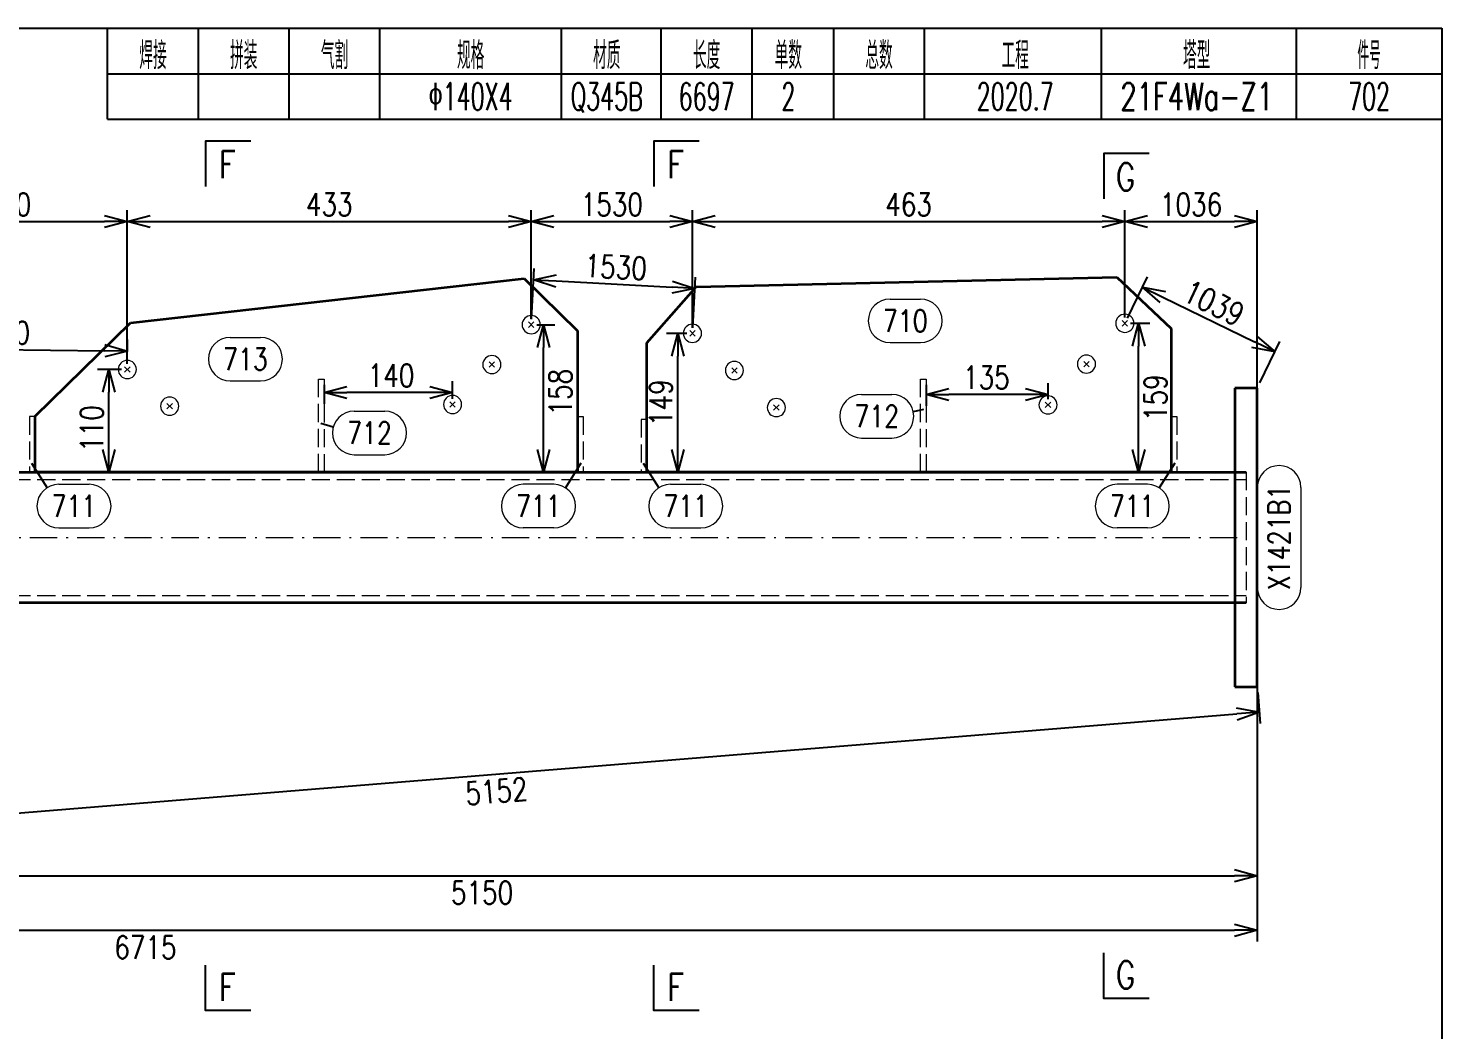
# Model space of a CAD drawing. Extents: x 1310 to 15542, y -76 to 8381.
# Drawn here: x 2291.7 to 2447.4, y 2303.5 to 2413.8 of the extents above; entities that cross this region are included whole.
import ezdxf
from ezdxf.enums import TextEntityAlignment as Align

# ---------------------------------------------------------------- set-up
doc = ezdxf.new("R2010")
doc.units = 0
doc.header["$MEASUREMENT"] = 0
doc.linetypes.add('一点画线', pattern=[5.2, 3, -1, 0.2, -1])
doc.linetypes.add('虚线', pattern=[2.75, 2, -0.75])
doc.layers.get('0').update_dxf_attribs({"linetype": 'CONTINUOUS', "lineweight": 25})
doc.layers.get('Defpoints').update_dxf_attribs({"linetype": 'CONTINUOUS'})
doc.layers.add('4', color=7, linetype='CONTINUOUS', lineweight=25)
doc.layers.add('5', color=7, linetype='CONTINUOUS', lineweight=25)
doc.styles.add('DimFont', font='simplex.shx', dxfattribs={"width": 0.8, "bigfont": 'gbhzfs.shx'})
doc.styles.get("Standard").update_dxf_attribs({"font": 'simplex.shx', "width": 0.7, "height": 3, "bigfont": 'gbhzfs.shx'})
doc.dimstyles.new('DHDxfDimStyleOpen30', dxfattribs={"dimtxt": 2.5, "dimasz": 2.5, "dimexe": 1.25, "dimexo": 0.625, "dimtad": 2, "dimtxsty": 'DimFont', "dimblk": 'OPEN30', "dimblk1": 'OPEN30', "dimblk2": 'OPEN30', "dimcen": 2.5, "dimadec": 0, "dimazin": 0, "dimtfac": 1, "dimtmove": 0, "dimatfit": 3, "dimfxl": 0, "dimarcsym": 0})

# ---------------------------------------------------------------- blocks, each defined once
blk = doc.blocks.new('板孔21.5')
at = {"layer": '5', "color": 7, "linetype": 'Continuous', "lineweight": 13}
for p, q in [((-0.3, -0.3), (0.3, 0.3)), ((0.3, -0.3), (-0.3, 0.3))]:
    blk.add_line(p, q, dxfattribs=at)
blk.add_circle((0, 0), 1, dxfattribs=at)
blk = doc.blocks.new('_OPEN30')
at = {"color": 0, "linetype": 'ByBlock', "lineweight": -2}
for p, q in [((-1, 0.268), (0, 0)), ((0, 0), (-1, -0.268)), ((0, 0), (-1, 0))]:
    blk.add_line(p, q, dxfattribs=at)
blk = doc.blocks.new('*D384')
at = {"layer": '5', "color": 96, "linetype": 'Continuous', "lineweight": -2}
for p, q in [((2427.15, 2340.64), (2427.43, 2337.24)), ((2258.97, 2324.82), (2424.84, 2338.29)), ((2256.3, 2326.77), (2256.58, 2323.37))]:
    blk.add_line(p, q, dxfattribs=at)
at = {"layer": 'Defpoints', "color": 0, "linetype": 'Continuous'}
for p in [(2427.1, 2341.27), (2427.33, 2338.49), (2256.25, 2327.39)]:
    blk.add_point(p, dxfattribs=at)
at = {"layer": '5', "color": 96, "linetype": 'Continuous', "lineweight": -2, "xscale": 2.5, "yscale": 2.5, "zscale": 2.5}
for p, rotation in [((2427.33, 2338.49), 4.642411405857589), ((2256.48, 2324.61), 184.6424114058576)]:
    blk.add_blockref('_OPEN30', p, dxfattribs=dict(at, rotation=rotation))
at = {"layer": '5', "color": 96, "linetype": 'Continuous', "lineweight": 18, "insert": (2343.26, 2329.78), "char_height": 2.5, "attachment_point": 5, "rotation": 4.6424, "line_spacing_factor": 0.6, "style": 'DimFont'}
blk.add_mtext('5152', dxfattribs=at)
blk = doc.blocks.new('*D386')
at = {"layer": '5', "color": 96, "linetype": 'Continuous', "lineweight": -2}
for p, q in [((2412.78, 2381.87), (2415, 2386.42)), ((2416.7, 2384.2), (2426.8, 2379.27)), ((2427.38, 2374.74), (2429.6, 2379.29))]:
    blk.add_line(p, q, dxfattribs=at)
at = {"layer": 'Defpoints', "color": 0, "linetype": 'Continuous'}
for p in [(2412.51, 2381.31), (2429.05, 2378.17), (2427.1, 2374.18)]:
    blk.add_point(p, dxfattribs=at)
at = {"layer": '5', "color": 96, "linetype": 'Continuous', "lineweight": -2, "xscale": 2.5, "yscale": 2.5, "zscale": 2.5}
for p, rotation in [((2414.45, 2385.3), 153.967593133802), ((2429.05, 2378.17), 333.967593133802)]:
    blk.add_blockref('_OPEN30', p, dxfattribs=dict(at, rotation=rotation))
at = {"layer": '5', "color": 96, "linetype": 'Continuous', "lineweight": 18, "insert": (2422.32, 2383.54), "char_height": 2.5, "attachment_point": 5, "rotation": 333.9676, "line_spacing_factor": 0.6, "style": 'DimFont'}
blk.add_mtext('1039', dxfattribs=at)
blk = doc.blocks.new('*D393')
at = {"layer": '5', "color": 6, "linetype": 'Continuous', "lineweight": -2}
for p, q in [((2301.96, 2376.23), (2299.3, 2376.23)), ((2300.55, 2367.43), (2300.55, 2373.73)), ((2301.96, 2364.93), (2299.3, 2364.93))]:
    blk.add_line(p, q, dxfattribs=at)
at = {"layer": 'Defpoints', "color": 0, "linetype": 'Continuous'}
for p in [(2300.55, 2376.23), (2302.59, 2376.23), (2302.59, 2364.93)]:
    blk.add_point(p, dxfattribs=at)
at = {"layer": '5', "color": 6, "linetype": 'Continuous', "lineweight": -2, "xscale": 2.5, "yscale": 2.5, "zscale": 2.5}
for p, rotation in [((2300.55, 2376.23), 90), ((2300.55, 2364.93), 270)]:
    blk.add_blockref('_OPEN30', p, dxfattribs=dict(at, rotation=rotation))
at = {"layer": '5', "color": 6, "linetype": 'Continuous', "lineweight": 18, "insert": (2298.67, 2369.73), "char_height": 2.5, "attachment_point": 5, "rotation": 90, "line_spacing_factor": 0.6, "style": 'DimFont'}
blk.add_mtext('110', dxfattribs=at)
blk = doc.blocks.new('*D394')
at = {"layer": '5', "color": 6, "linetype": 'Continuous', "lineweight": -2}
for p, q in [((2347.72, 2381.16), (2349.69, 2381.16)), ((2348.44, 2367.43), (2348.44, 2378.66)), ((2347.72, 2364.93), (2349.69, 2364.93))]:
    blk.add_line(p, q, dxfattribs=at)
at = {"layer": 'Defpoints', "color": 0, "linetype": 'Continuous'}
for p in [(2347.09, 2381.16), (2348.44, 2381.16), (2347.09, 2364.93)]:
    blk.add_point(p, dxfattribs=at)
at = {"layer": '5', "color": 6, "linetype": 'Continuous', "lineweight": -2, "xscale": 2.5, "yscale": 2.5, "zscale": 2.5}
for p, rotation in [((2348.44, 2381.16), 90), ((2348.44, 2364.93), 270)]:
    blk.add_blockref('_OPEN30', p, dxfattribs=dict(at, rotation=rotation))
at = {"layer": '5', "color": 6, "linetype": 'Continuous', "lineweight": 18, "insert": (2350.31, 2373.73), "char_height": 2.5, "attachment_point": 5, "rotation": 90, "line_spacing_factor": 0.6, "style": 'DimFont'}
blk.add_mtext('158', dxfattribs=at)
blk = doc.blocks.new('*D395')
at = {"layer": '5', "color": 6, "linetype": 'Continuous', "lineweight": -2}
for p, q in [((2364.24, 2380.2), (2361.99, 2380.2)), ((2363.24, 2367.43), (2363.24, 2377.7)), ((2364.24, 2364.93), (2361.99, 2364.93))]:
    blk.add_line(p, q, dxfattribs=at)
at = {"layer": 'Defpoints', "color": 0, "linetype": 'Continuous'}
for p in [(2363.24, 2380.2), (2364.86, 2380.2), (2364.86, 2364.93)]:
    blk.add_point(p, dxfattribs=at)
at = {"layer": '5', "color": 6, "linetype": 'Continuous', "lineweight": -2, "xscale": 2.5, "yscale": 2.5, "zscale": 2.5}
for p, rotation in [((2363.24, 2380.2), 90), ((2363.24, 2364.93), 270)]:
    blk.add_blockref('_OPEN30', p, dxfattribs=dict(at, rotation=rotation))
at = {"layer": '5', "color": 6, "linetype": 'Continuous', "lineweight": 18, "insert": (2361.37, 2372.56), "char_height": 2.5, "attachment_point": 5, "rotation": 90, "line_spacing_factor": 0.6, "style": 'DimFont'}
blk.add_mtext('149', dxfattribs=at)
blk = doc.blocks.new('*D396')
at = {"layer": '5', "color": 6, "linetype": 'Continuous', "lineweight": -2}
for p, q in [((2413.13, 2381.31), (2415.27, 2381.31)), ((2414.02, 2367.43), (2414.02, 2378.81)), ((2413.13, 2364.93), (2415.27, 2364.93))]:
    blk.add_line(p, q, dxfattribs=at)
at = {"layer": 'Defpoints', "color": 0, "linetype": 'Continuous'}
for p in [(2412.51, 2381.31), (2414.02, 2381.31), (2412.51, 2364.93)]:
    blk.add_point(p, dxfattribs=at)
at = {"layer": '5', "color": 6, "linetype": 'Continuous', "lineweight": -2, "xscale": 2.5, "yscale": 2.5, "zscale": 2.5}
for p, rotation in [((2414.02, 2381.31), 90), ((2414.02, 2364.93), 270)]:
    blk.add_blockref('_OPEN30', p, dxfattribs=dict(at, rotation=rotation))
at = {"layer": '5', "color": 6, "linetype": 'Continuous', "lineweight": 18, "insert": (2415.89, 2373.12), "char_height": 2.5, "attachment_point": 5, "rotation": 90, "line_spacing_factor": 0.6, "style": 'DimFont'}
blk.add_mtext('159', dxfattribs=at)
blk = doc.blocks.new('*D399')
at = {"layer": '5', "color": 96, "linetype": 'Continuous', "lineweight": -2}
for p, q in [((2274.56, 2377.19), (2274.59, 2379.84)), ((2277.08, 2378.56), (2300.11, 2378.29)), ((2302.59, 2376.85), (2302.62, 2379.51))]:
    blk.add_line(p, q, dxfattribs=at)
at = {"layer": 'Defpoints', "color": 0, "linetype": 'Continuous'}
for p in [(2302.61, 2378.26), (2274.55, 2376.56), (2302.59, 2376.23)]:
    blk.add_point(p, dxfattribs=at)
at = {"layer": '5', "color": 96, "linetype": 'Continuous', "lineweight": -2, "xscale": 2.5, "yscale": 2.5, "zscale": 2.5}
for p, rotation in [((2274.58, 2378.59), 179.3162413903009), ((2302.61, 2378.26), 359.3162413903009)]:
    blk.add_blockref('_OPEN30', p, dxfattribs=dict(at, rotation=rotation))
at = {"layer": '5', "color": 96, "linetype": 'Continuous', "lineweight": 18, "insert": (2288.44, 2380.3), "char_height": 2.5, "attachment_point": 5, "rotation": 359.3162, "line_spacing_factor": 0.6, "style": 'DimFont'}
blk.add_mtext('1510', dxfattribs=at)
blk = doc.blocks.new('*D400')
at = {"layer": '5', "color": 96, "linetype": 'Continuous', "lineweight": -2}
for p, q in [((2347.13, 2381.78), (2347.43, 2387.36)), ((2364.89, 2380.83), (2365.19, 2386.4)), ((2349.86, 2385.98), (2362.63, 2385.29))]:
    blk.add_line(p, q, dxfattribs=at)
at = {"layer": 'Defpoints', "color": 0, "linetype": 'Continuous'}
for p in [(2365.13, 2385.15), (2347.09, 2381.16), (2364.86, 2380.2)]:
    blk.add_point(p, dxfattribs=at)
at = {"layer": '5', "color": 96, "linetype": 'Continuous', "lineweight": -2, "xscale": 2.5, "yscale": 2.5, "zscale": 2.5}
for p, rotation in [((2347.36, 2386.11), 176.9209048880807), ((2365.13, 2385.15), 356.9209048880807)]:
    blk.add_blockref('_OPEN30', p, dxfattribs=dict(at, rotation=rotation))
at = {"layer": '5', "color": 96, "linetype": 'Continuous', "lineweight": 18, "insert": (2356.41, 2387.5), "char_height": 2.5, "attachment_point": 5, "rotation": 356.9209, "line_spacing_factor": 0.6, "style": 'DimFont'}
blk.add_mtext('1530', dxfattribs=at)
blk = doc.blocks.new('*D401')
at = {"layer": '5', "color": 7, "linetype": 'Continuous', "lineweight": -2}
for p, q in [((2182.05, 2357.1), (2182.05, 2313.22)), ((2427.1, 2357.1), (2427.1, 2313.22)), ((2184.55, 2314.47), (2424.6, 2314.47))]:
    blk.add_line(p, q, dxfattribs=at)
at = {"layer": 'Defpoints', "color": 0, "linetype": 'Continuous'}
for p in [(2182.05, 2357.73), (2427.1, 2357.73), (2427.1, 2314.47)]:
    blk.add_point(p, dxfattribs=at)
at = {"layer": '5', "color": 7, "linetype": 'Continuous', "lineweight": -2, "xscale": 2.5, "yscale": 2.5, "zscale": 2.5, "rotation": 180}
blk.add_blockref('_OPEN30', (2182.05, 2314.47), dxfattribs=at)
at = {"layer": '5', "color": 7, "linetype": 'Continuous', "lineweight": -2, "xscale": 2.5, "yscale": 2.5, "zscale": 2.5}
blk.add_blockref('_OPEN30', (2427.1, 2314.47), dxfattribs=at)
at = {"layer": '5', "color": 7, "linetype": 'Continuous', "lineweight": 18, "insert": (2304.58, 2312.59), "char_height": 2.5, "attachment_point": 5, "line_spacing_factor": 0.6, "style": 'DimFont'}
blk.add_mtext('6715', dxfattribs=at)
blk = doc.blocks.new('*D406')
at = {"layer": '5', "color": 7, "linetype": 'Continuous', "lineweight": -2}
for p, q in [((2427.1, 2357.1), (2427.1, 2319.23)), ((2256.25, 2326.77), (2256.25, 2319.23)), ((2258.75, 2320.48), (2424.6, 2320.48))]:
    blk.add_line(p, q, dxfattribs=at)
at = {"layer": 'Defpoints', "color": 0, "linetype": 'Continuous'}
for p in [(2427.1, 2357.73), (2256.25, 2327.39), (2427.1, 2320.48)]:
    blk.add_point(p, dxfattribs=at)
at = {"layer": '5', "color": 7, "linetype": 'Continuous', "lineweight": -2, "xscale": 2.5, "yscale": 2.5, "zscale": 2.5, "rotation": 180}
blk.add_blockref('_OPEN30', (2256.25, 2320.48), dxfattribs=at)
at = {"layer": '5', "color": 7, "linetype": 'Continuous', "lineweight": -2, "xscale": 2.5, "yscale": 2.5, "zscale": 2.5}
blk.add_blockref('_OPEN30', (2427.1, 2320.48), dxfattribs=at)
at = {"layer": '5', "color": 7, "linetype": 'Continuous', "lineweight": 18, "insert": (2341.68, 2318.61), "char_height": 2.5, "attachment_point": 5, "line_spacing_factor": 0.6, "style": 'DimFont'}
blk.add_mtext('5150', dxfattribs=at)
blk = doc.blocks.new('*D411')
at = {"layer": '5', "color": 7, "linetype": 'Continuous', "lineweight": -2}
for p, q in [((2274.55, 2377.19), (2274.55, 2393.78)), ((2277.05, 2392.53), (2300.09, 2392.53)), ((2302.59, 2376.85), (2302.59, 2393.78))]:
    blk.add_line(p, q, dxfattribs=at)
at = {"layer": 'Defpoints', "color": 0, "linetype": 'Continuous'}
for p in [(2302.59, 2392.53), (2274.55, 2376.56), (2302.59, 2376.23)]:
    blk.add_point(p, dxfattribs=at)
at = {"layer": '5', "color": 7, "linetype": 'Continuous', "lineweight": -2, "xscale": 2.5, "yscale": 2.5, "zscale": 2.5, "rotation": 180}
blk.add_blockref('_OPEN30', (2274.55, 2392.53), dxfattribs=at)
at = {"layer": '5', "color": 7, "linetype": 'Continuous', "lineweight": -2, "xscale": 2.5, "yscale": 2.5, "zscale": 2.5}
blk.add_blockref('_OPEN30', (2302.59, 2392.53), dxfattribs=at)
at = {"layer": '5', "color": 7, "linetype": 'Continuous', "lineweight": 18, "insert": (2288.57, 2394.4), "char_height": 2.5, "attachment_point": 5, "line_spacing_factor": 0.6, "style": 'DimFont'}
blk.add_mtext('1510', dxfattribs=at)
blk = doc.blocks.new('*D412')
at = {"layer": '5', "color": 7, "linetype": 'Continuous', "lineweight": -2}
for p, q in [((2302.59, 2376.85), (2302.59, 2393.78)), ((2305.09, 2392.53), (2344.59, 2392.53)), ((2347.09, 2381.79), (2347.09, 2393.78))]:
    blk.add_line(p, q, dxfattribs=at)
at = {"layer": 'Defpoints', "color": 0, "linetype": 'Continuous'}
for p in [(2347.09, 2392.53), (2347.09, 2381.16), (2302.59, 2376.23)]:
    blk.add_point(p, dxfattribs=at)
at = {"layer": '5', "color": 7, "linetype": 'Continuous', "lineweight": -2, "xscale": 2.5, "yscale": 2.5, "zscale": 2.5, "rotation": 180}
blk.add_blockref('_OPEN30', (2302.59, 2392.53), dxfattribs=at)
at = {"layer": '5', "color": 7, "linetype": 'Continuous', "lineweight": -2, "xscale": 2.5, "yscale": 2.5, "zscale": 2.5}
blk.add_blockref('_OPEN30', (2347.09, 2392.53), dxfattribs=at)
at = {"layer": '5', "color": 7, "linetype": 'Continuous', "lineweight": 18, "insert": (2324.84, 2394.4), "char_height": 2.5, "attachment_point": 5, "line_spacing_factor": 0.6, "style": 'DimFont'}
blk.add_mtext('433', dxfattribs=at)
blk = doc.blocks.new('*D413')
at = {"layer": '5', "color": 7, "linetype": 'Continuous', "lineweight": -2}
for p, q in [((2347.09, 2381.79), (2347.09, 2393.78)), ((2349.59, 2392.53), (2362.36, 2392.53)), ((2364.86, 2380.83), (2364.86, 2393.78))]:
    blk.add_line(p, q, dxfattribs=at)
at = {"layer": 'Defpoints', "color": 0, "linetype": 'Continuous'}
for p in [(2364.86, 2392.53), (2347.09, 2381.16), (2364.86, 2380.2)]:
    blk.add_point(p, dxfattribs=at)
at = {"layer": '5', "color": 7, "linetype": 'Continuous', "lineweight": -2, "xscale": 2.5, "yscale": 2.5, "zscale": 2.5, "rotation": 180}
blk.add_blockref('_OPEN30', (2347.09, 2392.53), dxfattribs=at)
at = {"layer": '5', "color": 7, "linetype": 'Continuous', "lineweight": -2, "xscale": 2.5, "yscale": 2.5, "zscale": 2.5}
blk.add_blockref('_OPEN30', (2364.86, 2392.53), dxfattribs=at)
at = {"layer": '5', "color": 7, "linetype": 'Continuous', "lineweight": 18, "insert": (2355.98, 2394.4), "char_height": 2.5, "attachment_point": 5, "line_spacing_factor": 0.6, "style": 'DimFont'}
blk.add_mtext('1530', dxfattribs=at)
blk = doc.blocks.new('*D414')
at = {"layer": '5', "color": 7, "linetype": 'Continuous', "lineweight": -2}
for p, q in [((2364.86, 2380.83), (2364.86, 2393.78)), ((2367.36, 2392.53), (2410.01, 2392.53)), ((2412.51, 2381.94), (2412.51, 2393.78))]:
    blk.add_line(p, q, dxfattribs=at)
at = {"layer": 'Defpoints', "color": 0, "linetype": 'Continuous'}
for p in [(2412.51, 2392.53), (2364.86, 2380.2), (2412.51, 2381.31)]:
    blk.add_point(p, dxfattribs=at)
at = {"layer": '5', "color": 7, "linetype": 'Continuous', "lineweight": -2, "xscale": 2.5, "yscale": 2.5, "zscale": 2.5, "rotation": 180}
blk.add_blockref('_OPEN30', (2364.86, 2392.53), dxfattribs=at)
at = {"layer": '5', "color": 7, "linetype": 'Continuous', "lineweight": -2, "xscale": 2.5, "yscale": 2.5, "zscale": 2.5}
blk.add_blockref('_OPEN30', (2412.51, 2392.53), dxfattribs=at)
at = {"layer": '5', "color": 7, "linetype": 'Continuous', "lineweight": 18, "insert": (2388.68, 2394.4), "char_height": 2.5, "attachment_point": 5, "line_spacing_factor": 0.6, "style": 'DimFont'}
blk.add_mtext('463', dxfattribs=at)
blk = doc.blocks.new('*D415')
at = {"layer": '5', "color": 7, "linetype": 'Continuous', "lineweight": -2}
for p, q in [((2412.51, 2381.94), (2412.51, 2393.78)), ((2415.01, 2392.53), (2424.6, 2392.53)), ((2427.1, 2358.35), (2427.1, 2393.78))]:
    blk.add_line(p, q, dxfattribs=at)
at = {"layer": 'Defpoints', "color": 0, "linetype": 'Continuous'}
for p in [(2427.1, 2392.53), (2412.51, 2381.31), (2427.1, 2357.73)]:
    blk.add_point(p, dxfattribs=at)
at = {"layer": '5', "color": 7, "linetype": 'Continuous', "lineweight": -2, "xscale": 2.5, "yscale": 2.5, "zscale": 2.5, "rotation": 180}
blk.add_blockref('_OPEN30', (2412.51, 2392.53), dxfattribs=at)
at = {"layer": '5', "color": 7, "linetype": 'Continuous', "lineweight": -2, "xscale": 2.5, "yscale": 2.5, "zscale": 2.5}
blk.add_blockref('_OPEN30', (2427.1, 2392.53), dxfattribs=at)
at = {"layer": '5', "color": 7, "linetype": 'Continuous', "lineweight": 18, "insert": (2419.8, 2394.4), "char_height": 2.5, "attachment_point": 5, "line_spacing_factor": 0.6, "style": 'DimFont'}
blk.add_mtext('1036', dxfattribs=at)
blk = doc.blocks.new('*D416')
at = {"layer": '5', "color": 134, "linetype": 'Continuous', "lineweight": -2}
for p, q in [((2390.6, 2374.53), (2390.6, 2372.23)), ((2404.04, 2372.95), (2404.04, 2374.73)), ((2401.54, 2373.48), (2393.1, 2373.48))]:
    blk.add_line(p, q, dxfattribs=at)
at = {"layer": 'Defpoints', "color": 0, "linetype": 'Continuous'}
for p in [(2390.6, 2375.15), (2390.6, 2373.48), (2404.04, 2372.33)]:
    blk.add_point(p, dxfattribs=at)
at = {"layer": '5', "color": 134, "linetype": 'Continuous', "lineweight": -2, "xscale": 2.5, "yscale": 2.5, "zscale": 2.5, "rotation": 180}
blk.add_blockref('_OPEN30', (2390.6, 2373.48), dxfattribs=at)
at = {"layer": '5', "color": 134, "linetype": 'Continuous', "lineweight": -2, "xscale": 2.5, "yscale": 2.5, "zscale": 2.5}
blk.add_blockref('_OPEN30', (2404.04, 2373.48), dxfattribs=at)
at = {"layer": '5', "color": 134, "linetype": 'Continuous', "lineweight": 18, "insert": (2397.25, 2375.35), "char_height": 2.5, "attachment_point": 5, "line_spacing_factor": 0.6, "style": 'DimFont'}
blk.add_mtext('135', dxfattribs=at)
blk = doc.blocks.new('*D417')
at = {"layer": '5', "color": 134, "linetype": 'Continuous', "lineweight": -2}
for p, q in [((2324.29, 2374.53), (2324.29, 2372.44)), ((2335.93, 2373.69), (2326.79, 2373.69)), ((2338.43, 2373), (2338.43, 2374.94))]:
    blk.add_line(p, q, dxfattribs=at)
at = {"layer": 'Defpoints', "color": 0, "linetype": 'Continuous'}
for p in [(2324.29, 2375.15), (2324.29, 2373.69), (2338.43, 2372.37)]:
    blk.add_point(p, dxfattribs=at)
at = {"layer": '5', "color": 134, "linetype": 'Continuous', "lineweight": -2, "xscale": 2.5, "yscale": 2.5, "zscale": 2.5, "rotation": 180}
blk.add_blockref('_OPEN30', (2324.29, 2373.69), dxfattribs=at)
at = {"layer": '5', "color": 134, "linetype": 'Continuous', "lineweight": -2, "xscale": 2.5, "yscale": 2.5, "zscale": 2.5}
blk.add_blockref('_OPEN30', (2338.43, 2373.69), dxfattribs=at)
at = {"layer": '5', "color": 134, "linetype": 'Continuous', "lineweight": 18, "insert": (2331.65, 2375.57), "char_height": 2.5, "attachment_point": 5, "line_spacing_factor": 0.6, "style": 'DimFont'}
blk.add_mtext('140', dxfattribs=at)
blk = doc.blocks.new('CTDHK')
at = {"color": 0, "linetype": 'Continuous'}
for p, q in [((0, 210), (297, 210)), ((297, 210), (297, 0))]:
    blk.add_line(p, q, dxfattribs=at)

msp = doc.modelspace()

# ---------------------------------------------------------------- linework, layer by layer
at = {"color": 0, "linetype": 'Continuous'}
for p, q in [((2390.307, 2371.81), (2389.194, 2371.575)), ((2323.917, 2370.305), (2325.289, 2369.909)), ((2292.034, 2365.906), (2293.746, 2363.208)), ((2352.573, 2365.906), (2350.861, 2363.208)), ((2359.44, 2365.906), (2361.152, 2363.208)), ((2418, 2365.906), (2416.288, 2363.208))]:
    msp.add_line(p, q, dxfattribs=at)
at = {"color": 2, "linetype": 'Continuous'}
for points in [[(2316.201, 2401.376), (2311.201, 2401.376), (2311.201, 2396.376)], [(2365.591, 2401.376), (2360.591, 2401.376), (2360.591, 2396.376)], [(2415.185, 2400.027), (2410.185, 2400.027), (2410.185, 2395.027)], [(2415.185, 2306.967), (2410.185, 2306.967), (2410.185, 2311.967)], [(2316.201, 2305.617), (2311.201, 2305.617), (2311.201, 2310.617)], [(2365.591, 2305.617), (2360.591, 2305.617), (2360.591, 2310.617)]]:
    msp.add_lwpolyline(points, dxfattribs=at)
at = {"layer": '4', "color": 1, "linetype": 'Continuous', "lineweight": 25}
for p, q in [((2300.422, 2403.801), (2300.422, 2413.801)), ((2310.422, 2403.801), (2310.422, 2413.801)), ((2320.422, 2403.801), (2320.422, 2413.801)), ((2330.422, 2403.801), (2330.422, 2413.801)), ((2350.422, 2403.801), (2350.422, 2413.801)), ((2361.422, 2403.801), (2361.422, 2413.801)), ((2371.422, 2403.801), (2371.422, 2413.801)), ((2380.422, 2403.801), (2380.422, 2413.801)), ((2390.422, 2403.801), (2390.422, 2413.801)), ((2409.922, 2403.801), (2409.922, 2413.801)), ((2431.422, 2403.801), (2431.422, 2413.801)), ((2300.422, 2408.801), (2447.422, 2408.801)), ((2300.422, 2403.801), (2447.422, 2403.801))]:
    msp.add_line(p, q, dxfattribs=at)
at = {"layer": '4', "color": 6, "linetype": 'Continuous', "lineweight": 18}
msp.add_lwpolyline([(2150.422, 2413.801), (2150.422, 2203.801), (2447.422, 2203.801), (2447.422, 2413.801)], close=True, dxfattribs=at)
at = {"layer": '5', "color": 7, "linetype": 'Continuous', "lineweight": 35}
for p, q in [((2302.942, 2381.356), (2346.33, 2386.247)), ((2346.33, 2386.247), (2352.189, 2380.469)), ((2365.273, 2385.331), (2411.626, 2386.379)), ((2411.626, 2386.379), (2417.616, 2380.737)), ((2359.824, 2379.166), (2365.273, 2385.331)), ((2292.418, 2371.096), (2302.942, 2381.356)), ((2352.189, 2380.469), (2352.189, 2364.925)), ((2417.616, 2380.737), (2417.616, 2364.925)), ((2359.824, 2364.925), (2359.824, 2379.166)), ((2427.102, 2374.182), (2424.633, 2374.182)), ((2424.633, 2374.182), (2424.633, 2341.268)), ((2427.102, 2341.268), (2427.102, 2374.182)), ((2292.418, 2364.925), (2292.418, 2371.096)), ((2182.665, 2364.925), (2425.868, 2364.925)), ((2352.189, 2364.925), (2292.418, 2364.925)), ((2417.616, 2364.925), (2359.824, 2364.925)), ((2425.868, 2350.525), (2182.665, 2350.525)), ((2424.633, 2341.268), (2427.102, 2341.268))]:
    msp.add_line(p, q, dxfattribs=at)
at = {"layer": '5', "color": 1, "linetype": 'Continuous', "lineweight": 18}
for p, q in [((2386.629, 2383.984), (2389.989, 2383.984)), ((2313.918, 2379.766), (2317.278, 2379.766)), ((2386.629, 2379.184), (2389.989, 2379.184)), ((2313.918, 2374.966), (2317.278, 2374.966)), ((2383.486, 2373.479), (2386.846, 2373.479)), ((2327.595, 2371.644), (2330.955, 2371.644)), ((2383.486, 2368.679), (2386.846, 2368.679)), ((2327.595, 2366.844), (2330.955, 2366.844)), ((2295.032, 2363.581), (2298.392, 2363.581)), ((2349.575, 2363.581), (2346.215, 2363.581)), ((2362.438, 2363.581), (2365.798, 2363.581)), ((2415.002, 2363.581), (2411.642, 2363.581)), ((2427.102, 2363.245), (2427.102, 2352.205)), ((2431.902, 2363.245), (2431.902, 2352.205)), ((2295.032, 2358.781), (2298.392, 2358.781)), ((2349.575, 2358.781), (2346.215, 2358.781)), ((2362.438, 2358.781), (2365.798, 2358.781)), ((2415.002, 2358.781), (2411.642, 2358.781))]:
    msp.add_line(p, q, dxfattribs=at)
at = {"layer": '5', "color": 7, "linetype": '虚线', "lineweight": 18}
for p, q in [((2323.673, 2364.925), (2323.673, 2375.154)), ((2323.673, 2375.154), (2324.291, 2375.154)), ((2324.291, 2375.154), (2324.291, 2364.925)), ((2389.984, 2364.925), (2389.984, 2375.154)), ((2389.984, 2375.154), (2390.601, 2375.154)), ((2390.601, 2375.154), (2390.601, 2364.925)), ((2291.8, 2371.046), (2291.8, 2364.925)), ((2292.418, 2371.046), (2291.8, 2371.046)), ((2292.418, 2364.925), (2292.418, 2371.046)), ((2352.189, 2364.925), (2352.189, 2371.046)), ((2352.189, 2371.046), (2352.806, 2371.046)), ((2352.806, 2371.046), (2352.806, 2364.925)), ((2359.206, 2370.719), (2359.206, 2364.925)), ((2359.824, 2370.719), (2359.206, 2370.719)), ((2359.824, 2364.925), (2359.824, 2370.719)), ((2417.616, 2364.925), (2417.616, 2371.046)), ((2417.616, 2371.046), (2418.233, 2371.046)), ((2418.233, 2371.046), (2418.233, 2364.925)), ((2425.868, 2364.925), (2425.868, 2350.525)), ((2182.665, 2364.125), (2425.868, 2364.125)), ((2182.665, 2351.325), (2425.868, 2351.325))]:
    msp.add_line(p, q, dxfattribs=at)
at = {"layer": '5', "color": 1, "linetype": '一点画线', "lineweight": 18}
msp.add_line((2182.665, 2357.725), (2425.868, 2357.725), dxfattribs=at)
at = {"layer": '5', "color": 1, "linetype": 'Continuous', "lineweight": 18}
for centre, start, end in [((2386.629, 2381.584), 90, 270), ((2389.989, 2381.584), 270, 90), ((2313.918, 2377.366), 90, 270), ((2317.278, 2377.366), 270, 90), ((2383.486, 2371.079), 90, 270), ((2386.846, 2371.079), 270, 90), ((2327.595, 2369.244), 90, 270), ((2330.955, 2369.244), 270, 90), ((2429.502, 2363.245), 0, 180), ((2295.032, 2361.181), 90, 270), ((2298.392, 2361.181), 270, 90), ((2346.215, 2361.181), 90, 270), ((2349.575, 2361.181), 270, 90), ((2362.438, 2361.181), 90, 270), ((2365.798, 2361.181), 270, 90), ((2411.642, 2361.181), 90, 270), ((2415.002, 2361.181), 270, 90), ((2429.502, 2352.205), 180, 0)]:
    msp.add_arc(centre, 2.4, start, end, dxfattribs=at)

# ---------------------------------------------------------------- block references
at = {"color": 2, "linetype": 'Continuous'}
msp.add_blockref('CTDHK', (2150.422, 2203.801), dxfattribs=at)
at = {"layer": '5', "color": 7, "linetype": 'Continuous', "lineweight": 35, "xscale": -1, "rotation": 180}
for p in [(2347.093, 2381.161), (2412.506, 2381.312), (2364.86, 2380.205), (2302.586, 2376.226), (2342.76, 2376.766), (2369.484, 2376.118), (2408.274, 2376.819), (2307.254, 2372.189), (2338.427, 2372.372), (2374.108, 2372.03), (2404.043, 2372.326)]:
    msp.add_blockref('板孔21.5', p, dxfattribs=at)

# ---------------------------------------------------------------- texts
at = {"layer": '4', "color": 1, "linetype": 'Continuous', "lineweight": 25}
for s, width, p in [('焊接', 0.7, (2305.422, 2410.801)), ('拼装', 0.7, (2315.422, 2410.801)), ('气割', 0.7, (2325.422, 2410.801)), ('规格', 0.7, (2340.422, 2410.801)), ('材质', 0.7, (2355.422, 2410.801)), ('长度', 0.7, (2366.422, 2410.801)), ('单数', 0.7, (2375.422, 2410.801)), ('总数', 0.7, (2385.422, 2410.801)), ('工程', 0.7, (2400.422, 2410.801)), ('塔型', 0.7, (2420.422, 2410.801)), ('件号', 0.6, (2439.422, 2410.801)), ('Φ140X4', 0.6, (2340.422, 2406.301)), ('Q345B', 0.6, (2355.422, 2406.301)), ('6697', 0.6, (2366.422, 2406.301)), ('2', 0.6, (2375.422, 2406.301)), ('2020.7', 0.6, (2400.422, 2406.301)), ('21F4Wa-Z1', 0.7, (2420.422, 2406.301)), ('702', 0.6, (2439.422, 2406.301))]:
    msp.add_text(s, height=3, dxfattribs=dict(at, width=width)).set_placement(p, align=Align.MIDDLE_CENTER)
at = {"layer": '5', "color": 2, "linetype": 'Continuous', "lineweight": 18, "width": 0.8}
for s, p in [('F', (2313.607, 2398.794)), ('F', (2362.997, 2398.794)), ('G', (2412.591, 2397.444)), ('G', (2412.591, 2309.549)), ('F', (2313.607, 2308.2)), ('F', (2362.997, 2308.2))]:
    msp.add_text(s, height=3, dxfattribs=at).set_placement(p, align=Align.MIDDLE_CENTER)
at = {"layer": '5', "color": 1, "linetype": 'Continuous', "lineweight": 18, "width": 0.8}
for s, p in [('710', (2388.309, 2381.584)), ('713', (2315.598, 2377.366)), ('712', (2385.166, 2371.079)), ('712', (2329.275, 2369.244)), ('711', (2296.712, 2361.181)), ('711', (2347.895, 2361.181)), ('711', (2364.118, 2361.181)), ('711', (2413.322, 2361.181))]:
    msp.add_text(s, height=2.4, dxfattribs=at).set_placement(p, align=Align.MIDDLE_CENTER)
msp.add_text('X1421B1', height=2.4, rotation=90, dxfattribs=at).set_placement((2429.502, 2357.725), align=Align.MIDDLE_CENTER)

# ---------------------------------------------------------------- dimensions: what is measured, and where the dimension line sits
at = {"layer": '5', "color": 7, "linetype": 'Continuous', "lineweight": 18}
for base, p1, p2, text, picture, middle in [((2302.586, 2392.527), (2274.552, 2376.56), (2302.586, 2376.226), '1510', '*D411', (2288.569, 2392.527)), ((2347.093, 2392.527), (2302.586, 2376.226), (2347.093, 2381.161), '433', '*D412', (2324.839, 2392.527)), ((2364.86, 2392.527), (2347.093, 2381.161), (2364.86, 2380.205), '1530', '*D413', (2355.977, 2392.527)), ((2412.506, 2392.527), (2364.86, 2380.205), (2412.506, 2381.312), '463', '*D414', (2388.683, 2392.527)), ((2427.102, 2392.527), (2412.506, 2381.312), (2427.102, 2357.725), '1036', '*D415', (2419.804, 2392.527)), ((2427.102, 2314.467), (2182.048, 2357.725), (2427.102, 2357.725), '6715', '*D401', (2304.575, 2314.467)), ((2427.102, 2320.482), (2256.251, 2327.394), (2427.102, 2357.725), '5150', '*D406', (2341.676, 2320.482))]:
    dim = msp.add_linear_dim(base=base, p1=p1, p2=p2, text=text, dimstyle='DHDxfDimStyleOpen30', override={"dimtxt": 2.5, "dimclrd": 7, "dimclre": 7, "dimclrt": 7}, dxfattribs=at)
    dim.commit()
    dim.dimension.update_dxf_attribs({"geometry": picture, "text_midpoint": middle, "dimtype": 160})
at = {"layer": '5', "color": 96, "linetype": 'Continuous', "lineweight": 18}
for base, p1, p2, angle, text, picture, middle in [((2365.127, 2385.155), (2347.093, 2381.161), (2364.86, 2380.205), 356.9209, '1530', '*D400', (2356.314, 2385.629)), ((2429.049, 2378.168), (2412.506, 2381.312), (2427.102, 2374.182), 333.96759, '1039', '*D386', (2421.498, 2381.856)), ((2302.61, 2378.256), (2274.552, 2376.56), (2302.586, 2376.226), 359.31624, '1510', '*D399', (2288.418, 2378.425)), ((2427.328, 2338.487), (2256.251, 2327.394), (2427.102, 2341.268), 4.64241, '5152', '*D384', (2343.109, 2331.649))]:
    dim = msp.add_linear_dim(base=base, p1=p1, p2=p2, angle=angle, text=text, dimstyle='DHDxfDimStyleOpen30', override={"dimtxt": 2.5, "dimclrd": 96, "dimclre": 96, "dimclrt": 96}, dxfattribs=at)
    dim.commit()
    dim.dimension.update_dxf_attribs({"geometry": picture, "text_midpoint": middle, "dimtype": 161})
at = {"layer": '5', "color": 6, "linetype": 'Continuous', "lineweight": 18}
for base, p1, p2, text, picture, middle in [((2348.435, 2381.161), (2347.093, 2364.925), (2347.093, 2381.161), '158', '*D394', (2348.435, 2373.725)), ((2363.242, 2380.205), (2364.86, 2364.925), (2364.86, 2380.205), '149', '*D395', (2363.242, 2372.565)), ((2414.019, 2381.312), (2412.506, 2364.925), (2412.506, 2381.312), '159', '*D396', (2414.019, 2373.118)), ((2300.548, 2376.226), (2302.586, 2364.925), (2302.586, 2376.226), '110', '*D393', (2300.548, 2369.725))]:
    dim = msp.add_linear_dim(base=base, p1=p1, p2=p2, angle=90, text=text, dimstyle='DHDxfDimStyleOpen30', override={"dimtxt": 2.5, "dimclrd": 6, "dimclre": 6, "dimclrt": 6}, dxfattribs=at)
    dim.commit()
    dim.dimension.update_dxf_attribs({"geometry": picture, "text_midpoint": middle, "dimtype": 161})
at = {"layer": '5', "color": 134, "linetype": 'Continuous', "lineweight": 18}
for base, p1, p2, text, picture, middle in [((2324.291, 2373.691), (2338.427, 2372.372), (2324.291, 2375.154), '140', '*D417', (2331.648, 2373.691)), ((2390.601, 2373.476), (2404.043, 2372.326), (2390.601, 2375.154), '135', '*D416', (2397.248, 2373.476))]:
    dim = msp.add_linear_dim(base=base, p1=p1, p2=p2, text=text, dimstyle='DHDxfDimStyleOpen30', override={"dimtxt": 2.5, "dimclrd": 134, "dimclre": 134, "dimclrt": 134}, dxfattribs=at)
    dim.commit()
    dim.dimension.update_dxf_attribs({"geometry": picture, "text_midpoint": middle, "dimtype": 160})

doc.saveas('drawing.dxf')
